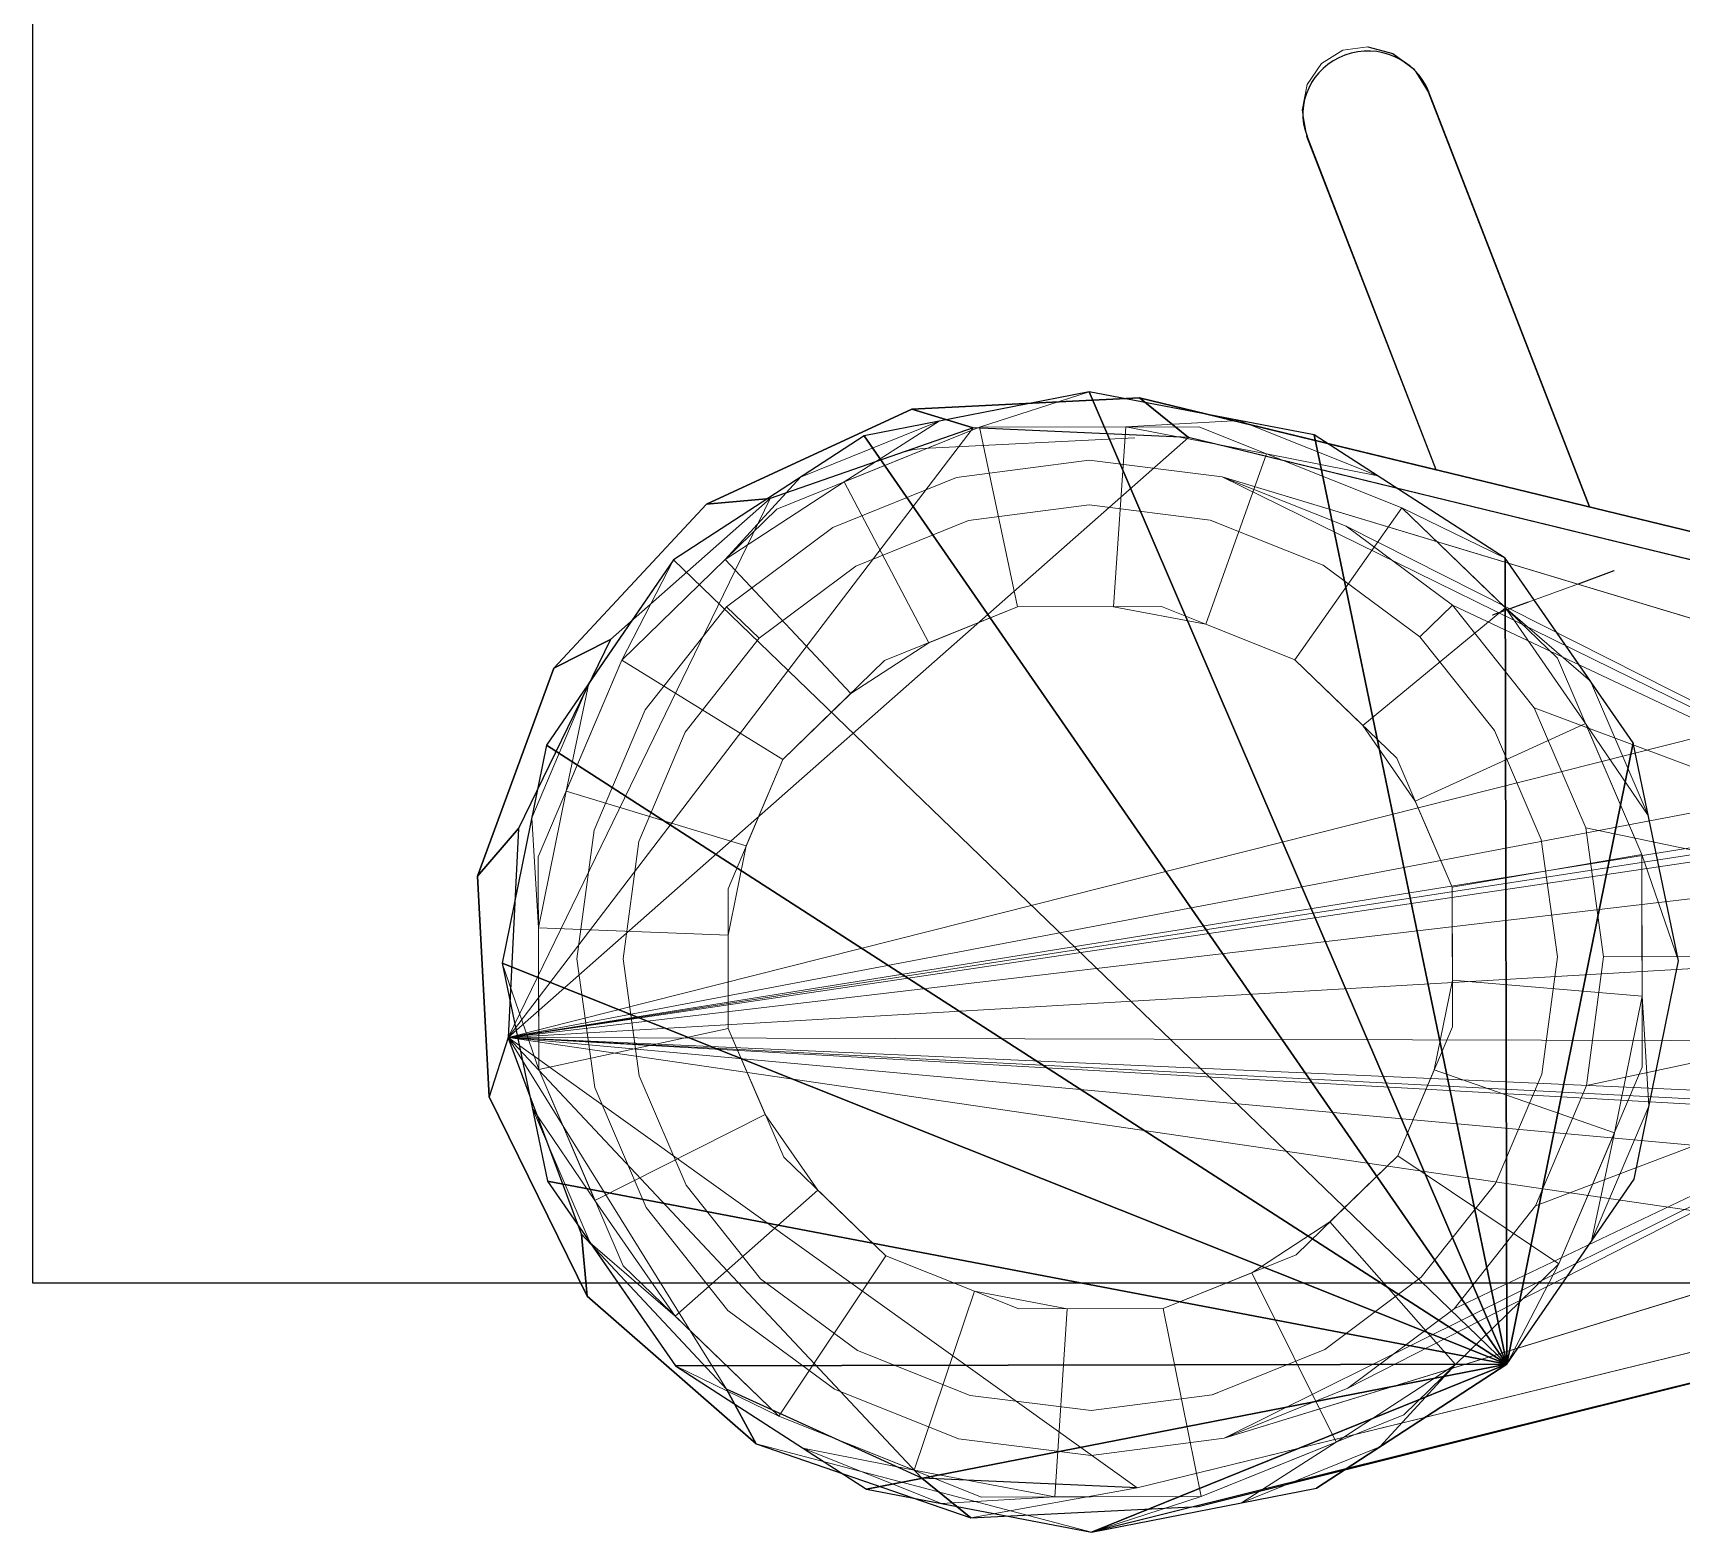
# Model space of a CAD drawing. Header units: millimetres. Extents: x 2562 to 7288, y 778 to 5635.
# Drawn here: x 5824.85 to 5854.12, y 1448.69 to 1475.3 of the extents above; entities that cross this region are included whole.
import ezdxf

# ---------------------------------------------------------------- set-up
doc = ezdxf.new("R2010")
doc.units = ezdxf.units.MM
doc.linetypes.add('x-ref_base elevations 1$0$DASHEDX2', pattern=[38.1, 25.4, -12.7])
doc.layers.add('0-gnl-gor3', color=252, linetype='Continuous')
doc.layers.add('2-tef-sabit', color=251, linetype='Continuous')

# ---------------------------------------------------------------- blocks, each defined once
blk = doc.blocks.new('GRINDER')
at = {"layer": '0-gnl-gor3'}
for p, q in [((-51.62, 404.34, 6.99), (-14.71, 417.96, 6.99)), ((-14.71, 417.96, -5.35), (-51.62, 404.34, -5.35)), ((-14.71, 417.96, 6.99), (24.43, 415.96, 6.99)), ((24.43, 415.96, -5.35), (-14.71, 417.96, -5.35)), ((24.43, 415.96, 6.99), (59.86, 398.66, 6.99)), ((59.86, 398.66, -5.35), (24.43, 415.96, -5.35)), ((-80.67, 377.18, 6.99), (-51.62, 404.34, 6.99)), ((-51.62, 404.34, -5.35), (-80.67, 377.18, -5.35)), ((59.86, 398.66, 6.99), (86.18, 368.68, 6.99)), ((86.18, 368.68, -5.35), (59.86, 398.66, -5.35)), ((-97.44, 340.63, 6.99), (-80.67, 377.18, 6.99)), ((-80.67, 377.18, -5.35), (-97.44, 340.63, -5.35)), ((86.18, 368.68, 6.99), (99.37, 330.59, 6.99)), ((-99.37, 300.23, 6.99), (-97.44, 340.63, 6.99)), ((-97.44, 340.63, -5.35), (-99.37, 300.23, -5.35)), ((99.37, 330.59, 6.99), (97.44, 290.2, 6.99)), ((59.05, 135.17, -5.35), (101.95, 309.17, -5.35)), ((-99.37, 300.23, 6.99), (-59.05, 135.17, 6.99)), ((-99.37, 300.23, -5.35), (-86.5, 247.55, -5.35)), ((97.44, 290.2, 6.99), (59.05, 135.17, 6.99)), ((-86.5, 247.55, -5.35), (-145.78, 270.36, -5.35)), ((-86.5, 247.55, 114.63), (-145.73, 270.39, 114.63)), ((-161.64, 259.51, 120.59), (-160.45, 255.07, 122)), ((-160.45, 255.07, 122), (-157.62, 251.32, 122.95)), ((-153.6, 248.75, -5.35), (-79.86, 220.35, -5.35)), ((-79.86, 220.35, 123.2), (-153.55, 248.77, 123.2)), ((-79.86, 220.35, -5.35), (-59.05, 135.17, -5.35))]:
    blk.add_line(p, q, dxfattribs=at)
at = {"layer": '0-gnl-gor3', "lineweight": 9}
for p, q in [((-37.98, 405.65, 411.81), (0.75, 413.6, 411.81)), ((-37.98, 405.65, 560.7), (0.75, 413.6, 560.7)), ((-37.98, 405.65, 549.51), (0.75, 413.6, 549.51)), ((0.75, 413.6, 411.81), (39.48, 405.65, 411.81)), ((0.75, 413.6, 560.7), (39.48, 405.65, 560.7)), ((0.75, 413.6, 549.51), (39.48, 405.65, 549.51)), ((-56.71, 394.27, 40.57), (-23.15, 410.66, 40.57)), ((-23.15, 410.66, 40.57), (-56.71, 394.27, 40.57)), ((-23.15, 410.66, 40.57), (13.94, 412.55, 40.57)), ((13.94, 412.55, 40.57), (-23.15, 410.66, 40.57)), ((13.94, 412.55, 40.57), (48.9, 399.65, 40.57)), ((48.9, 399.65, 40.57), (13.94, 412.55, 40.57)), ((-53.04, 392.24, 396.58), (-18.14, 407.16, 396.58)), ((-53.04, 392.24, 396.58), (-18.14, 407.16, 396.58)), ((-18.14, 407.16, 396.58), (19.64, 407.16, 396.58)), ((-18.14, 407.16, 396.58), (19.64, 407.16, 396.58)), ((19.64, 407.16, 396.58), (54.54, 392.24, 396.58)), ((19.64, 407.16, 396.58), (54.54, 392.24, 396.58)), ((-70.81, 383.01, 411.81), (-37.98, 405.65, 411.81)), ((-70.81, 383.01, 560.7), (-37.98, 405.65, 560.7)), ((-70.81, 383.01, 549.51), (-37.98, 405.65, 549.51)), ((39.48, 405.65, 411.81), (72.31, 383.01, 411.81)), ((39.48, 405.65, 560.7), (72.31, 383.01, 560.7)), ((39.48, 405.65, 549.51), (72.31, 383.01, 549.51)), ((-22.87, 397.23, 40.57), (0, 400.34, 40.57)), ((0, 400.34, 40.57), (22.87, 397.23, 40.57)), ((48.9, 399.65, 40.57), (76.42, 373.93, 40.57)), ((76.42, 373.93, 40.57), (48.9, 399.65, 40.57)), ((-44.18, 388.12, 40.57), (-22.87, 397.23, 40.57)), ((22.87, 397.23, 40.57), (44.18, 388.12, 40.57)), ((-81.63, 365.87, 40.57), (-56.71, 394.27, 40.57)), ((-56.71, 394.27, 40.57), (-81.63, 365.87, 40.57)), ((-79.76, 364.68, 396.58), (-53.04, 392.24, 396.58)), ((-79.76, 364.68, 396.58), (-53.04, 392.24, 396.58)), ((54.54, 392.24, 396.58), (81.25, 364.68, 396.58)), ((54.54, 392.24, 396.58), (81.25, 364.68, 396.58)), ((-40.2, 381.02, 282.59), (-20.81, 389.31, 282.59)), ((-20.81, 389.31, 282.59), (0, 392.13, 282.59)), ((0, 392.13, 282.59), (20.81, 389.31, 282.59)), ((20.81, 389.31, 282.59), (40.2, 381.02, 282.59)), ((-62.47, 373.64, 40.57), (-44.18, 388.12, 40.57)), ((-92.75, 349.13, 411.81), (-70.81, 383.01, 411.81)), ((-92.75, 349.13, 560.7), (-70.81, 383.01, 560.7)), ((-92.75, 349.13, 549.51), (-70.81, 383.01, 549.51)), ((-70.81, 383.01, 560.7), (-70.81, 383.01, 411.81)), ((-56.85, 367.83, 282.59), (-40.2, 381.02, 282.59)), ((40.2, 381.02, 282.59), (56.85, 367.83, 282.59)), ((72.31, 383.01, 411.81), (94.24, 349.13, 411.81)), ((72.31, 383.01, 560.7), (94.24, 349.13, 560.7)), ((72.31, 383.01, 549.51), (94.24, 349.13, 549.51)), ((-62.47, 373.64, 40.57), (-76.51, 354.75, 40.57)), ((-35.3, 363.69, 284), (-12.4, 373.48, 284)), ((-35.3, 363.69, 310.86), (-12.4, 373.48, 310.86)), ((-35.3, 363.69, 335.75), (-12.4, 373.48, 335.75)), ((-12.4, 373.48, 284), (12.4, 373.48, 284)), ((-12.4, 373.48, 310.86), (12.4, 373.48, 310.86)), ((-12.4, 373.48, 335.75), (12.4, 373.48, 335.75)), ((12.4, 373.48, 284), (35.3, 363.69, 284)), ((12.4, 373.48, 310.86), (35.3, 363.69, 310.86)), ((12.4, 373.48, 335.75), (35.3, 363.69, 335.75)), ((76.42, 373.93, 40.57), (92.3, 339.3, 40.57)), ((92.3, 339.3, 40.57), (76.42, 373.93, 40.57)), ((-94.13, 329.79, 40.57), (-81.63, 365.87, 40.57)), ((-81.63, 365.87, 40.57), (-89.77, 342.39, 40.57)), ((-69.63, 350.65, 282.59), (-56.85, 367.83, 282.59)), ((56.85, 367.83, 282.59), (69.63, 350.65, 282.59)), ((101.95, 309.17, -5.35), (86.18, 368.68, -5.35)), ((-94.22, 328.66, 396.58), (-79.76, 364.68, 396.58)), ((-94.22, 328.66, 396.58), (-79.76, 364.68, 396.58)), ((-52.83, 345.59, 284), (-35.3, 363.69, 284)), ((-52.83, 345.59, 310.86), (-35.3, 363.69, 310.86)), ((-52.83, 345.59, 335.75), (-35.3, 363.69, 335.75)), ((-35.3, 363.69, 284), (-35.3, 363.69, 335.75)), ((35.3, 363.69, 284), (52.83, 345.59, 284)), ((35.3, 363.69, 310.86), (52.83, 345.59, 310.86)), ((35.3, 363.69, 335.75), (52.83, 345.59, 335.75)), ((81.25, 364.68, 396.58), (95.71, 328.66, 396.58)), ((81.25, 364.68, 396.58), (95.71, 328.66, 396.58)), ((-76.51, 354.75, 40.57), (-85.34, 332.76, 40.57)), ((76.51, 354.75, 40.57), (85.34, 332.76, 40.57)), ((76.51, 354.75, 163.68), (76.51, 354.75, 102.12)), ((-100.45, 309.17, 411.81), (-92.75, 349.13, 411.81)), ((-100.45, 309.17, 560.7), (-92.75, 349.13, 560.7)), ((-100.45, 309.17, 549.51), (-92.75, 349.13, 549.51)), ((-92.75, 349.13, 411.81), (-92.75, 349.13, 560.7)), ((-77.66, 330.64, 282.59), (-69.63, 350.65, 282.59)), ((69.63, 350.65, 282.59), (77.66, 330.64, 282.59)), ((94.24, 349.13, 411.81), (101.95, 309.17, 411.81)), ((94.24, 349.13, 560.7), (101.95, 309.17, 560.7)), ((94.24, 349.13, 549.51), (101.95, 309.17, 549.51)), ((-62.32, 321.96, 284), (-52.83, 345.59, 284)), ((-62.32, 321.96, 310.86), (-52.83, 345.59, 310.86)), ((-62.32, 321.96, 335.75), (-52.83, 345.59, 335.75)), ((52.83, 345.59, 284), (62.32, 321.96, 284)), ((52.83, 345.59, 310.86), (62.32, 321.96, 310.86)), ((52.83, 345.59, 335.75), (62.32, 321.96, 335.75)), ((92.3, 339.3, 40.57), (94.13, 301.03, 40.57)), ((-85.34, 332.76, 40.57), (-88.35, 309.17, 40.57)), ((85.34, 332.76, 40.57), (88.35, 309.17, 40.57)), ((-94.22, 289.67, 396.58), (-94.22, 328.66, 396.58)), ((-94.22, 289.67, 396.58), (-94.22, 328.66, 396.58)), ((-92.3, 291.53, 40.57), (-94.13, 329.79, 40.57)), ((-80.4, 309.17, 282.59), (-77.66, 330.64, 282.59)), ((77.66, 330.64, 282.59), (80.4, 309.17, 282.59)), ((95.71, 328.66, 396.58), (95.71, 289.67, 396.58)), ((95.71, 328.66, 396.58), (95.71, 289.67, 396.58)), ((-62.32, 296.37, 284), (-62.32, 321.96, 284)), ((-62.32, 296.37, 310.86), (-62.32, 321.96, 310.86)), ((-62.32, 296.37, 335.75), (-62.32, 321.96, 335.75)), ((62.32, 321.96, 284), (62.32, 296.37, 284)), ((62.32, 321.96, 310.86), (62.32, 296.37, 310.86)), ((62.32, 321.96, 335.75), (62.32, 296.37, 335.75)), ((-100.45, 309.17, 560.7), (-100.45, 309.17, 411.81)), ((-92.75, 269.2, 411.81), (-100.45, 309.17, 411.81)), ((-92.75, 269.2, 560.7), (-100.45, 309.17, 560.7)), ((-92.75, 269.2, 549.51), (-100.45, 309.17, 549.51)), ((-88.35, 309.17, 40.57), (-85.34, 285.57, 40.57)), ((-77.66, 287.69, 282.59), (-80.4, 309.17, 282.59)), ((80.4, 309.17, 282.59), (77.66, 287.69, 282.59)), ((88.35, 309.17, 40.57), (85.34, 285.57, 40.57)), ((101.95, 309.17, 411.81), (94.24, 269.2, 411.81)), ((101.95, 309.17, 560.7), (94.24, 269.2, 560.7)), ((101.95, 309.17, 549.51), (94.24, 269.2, 549.51)), ((101.95, 309.17, 560.7), (101.95, 309.17, 411.81)), ((94.13, 301.03, 40.57), (54.65, 138.21, 40.57)), ((-52.83, 272.74, 284), (-62.32, 296.37, 284)), ((-52.83, 272.74, 310.86), (-62.32, 296.37, 310.86)), ((-52.83, 272.74, 335.75), (-62.32, 296.37, 335.75)), ((62.32, 296.37, 284), (52.83, 272.74, 284)), ((62.32, 296.37, 310.86), (52.83, 272.74, 310.86)), ((62.32, 296.37, 335.75), (52.83, 272.74, 335.75)), ((-92.3, 291.53, 40.57), (-54.65, 138.21, 40.57)), ((-79.76, 253.66, 396.58), (-94.22, 289.67, 396.58)), ((-79.76, 253.66, 396.58), (-94.22, 289.67, 396.58)), ((-77.28, 286.75, 282.59), (-77.66, 287.69, 282.59)), ((77.66, 287.69, 282.59), (77.28, 286.75, 282.59)), ((95.71, 289.67, 396.58), (81.25, 253.66, 396.58)), ((95.71, 289.67, 396.58), (81.25, 253.66, 396.58)), ((-85.34, 285.57, 40.57), (-76.51, 263.58, 40.57)), ((-85.34, 285.57, 163.68), (-35.19, 120.75, 163.68)), ((-85.34, 285.57, 163.68), (-76.51, 263.58, 163.68)), ((35.19, 120.75, 163.68), (85.34, 285.57, 163.68)), ((85.34, 285.57, 40.57), (76.51, 263.58, 40.57)), ((85.34, 285.57, 163.68), (76.51, 263.58, 163.68)), ((-35.3, 254.65, 284), (-52.83, 272.74, 284)), ((-35.3, 254.65, 310.86), (-52.83, 272.74, 310.86)), ((-35.3, 254.65, 335.75), (-52.83, 272.74, 335.75)), ((52.83, 272.74, 284), (35.3, 254.65, 284)), ((52.83, 272.74, 310.86), (35.3, 254.65, 310.86)), ((52.83, 272.74, 335.75), (35.3, 254.65, 335.75)), ((-154.93, 270.3, 115.82), (-158.66, 267.75, 117.24)), ((-150.41, 271.22, 114.87), (-154.93, 270.3, 115.82)), ((-145.73, 270.39, 114.63), (-150.41, 271.22, 114.87)), ((-158.66, 267.75, 117.24), (-161.01, 263.96, 118.91)), ((-70.81, 235.32, 411.81), (-92.75, 269.2, 411.81)), ((-70.81, 235.32, 560.7), (-92.75, 269.2, 560.7)), ((-70.81, 235.32, 549.51), (-92.75, 269.2, 549.51)), ((94.24, 269.2, 411.81), (72.31, 235.32, 411.81)), ((94.24, 269.2, 560.7), (72.31, 235.32, 560.7)), ((94.24, 269.2, 549.51), (72.31, 235.32, 549.51)), ((94.24, 269.2, 411.81), (94.24, 269.2, 560.7)), ((-161.01, 263.96, 118.91), (-161.64, 259.51, 120.59)), ((-76.51, 263.58, 163.68), (-62.47, 244.7, 163.68)), ((76.51, 263.58, 163.68), (62.47, 244.7, 163.68)), ((-12.4, 244.86, 284), (-35.3, 254.65, 284)), ((-12.4, 244.86, 310.86), (-35.3, 254.65, 310.86)), ((-12.4, 244.86, 335.75), (-35.3, 254.65, 335.75)), ((35.3, 254.65, 284), (12.4, 244.86, 284)), ((35.3, 254.65, 310.86), (12.4, 244.86, 310.86)), ((35.3, 254.65, 335.75), (12.4, 244.86, 335.75)), ((35.3, 254.65, 284), (35.3, 254.65, 335.75)), ((-53.04, 226.09, 396.58), (-79.76, 253.66, 396.58)), ((-53.04, 226.09, 396.58), (-79.76, 253.66, 396.58)), ((81.25, 253.66, 396.58), (54.54, 226.09, 396.58)), ((81.25, 253.66, 396.58), (54.54, 226.09, 396.58)), ((-157.62, 251.32, 122.95), (-153.58, 248.82, 123.29)), ((-62.47, 244.7, 163.68), (-44.18, 230.21, 163.68)), ((12.4, 244.86, 284), (-12.4, 244.86, 284)), ((12.4, 244.86, 310.86), (-12.4, 244.86, 310.86)), ((12.4, 244.86, 335.75), (-12.4, 244.86, 335.75)), ((62.47, 244.7, 163.68), (44.18, 230.21, 163.68)), ((-37.98, 212.68, 411.81), (-70.81, 235.32, 411.81)), ((-37.98, 212.68, 560.7), (-70.81, 235.32, 560.7)), ((-37.98, 212.68, 549.51), (-70.81, 235.32, 549.51)), ((72.31, 235.32, 411.81), (39.48, 212.68, 411.81)), ((72.31, 235.32, 560.7), (39.48, 212.68, 560.7)), ((72.31, 235.32, 549.51), (39.48, 212.68, 549.51)), ((72.31, 235.32, 560.7), (72.31, 235.32, 411.81)), ((-44.18, 230.21, 163.68), (-22.87, 221.1, 163.68)), ((44.18, 230.21, 163.68), (22.87, 221.1, 163.68)), ((-18.14, 211.17, 396.58), (-53.04, 226.09, 396.58)), ((-18.14, 211.17, 396.58), (-53.04, 226.09, 396.58)), ((54.54, 226.09, 396.58), (19.64, 211.17, 396.58)), ((54.54, 226.09, 396.58), (19.64, 211.17, 396.58)), ((-22.87, 221.1, 163.68), (0, 217.99, 163.68)), ((22.87, 221.1, 163.68), (0, 217.99, 163.68)), ((0.75, 204.73, 411.81), (-37.98, 212.68, 411.81)), ((0.75, 204.73, 560.7), (-37.98, 212.68, 560.7)), ((0.75, 204.73, 549.51), (-37.98, 212.68, 549.51)), ((19.64, 211.17, 396.58), (-18.14, 211.17, 396.58)), ((19.64, 211.17, 396.58), (-18.14, 211.17, 396.58)), ((39.48, 212.68, 411.81), (0.75, 204.73, 411.81)), ((39.48, 212.68, 560.7), (0.75, 204.73, 560.7)), ((39.48, 212.68, 549.51), (0.75, 204.73, 549.51))]:
    blk.add_line(p, q, dxfattribs=at)
at = {"layer": '0-gnl-gor3', "lineweight": 9, "extrusion": (0, -1, 0)}
for p, q in [((0, 400.34, 102.12), (0, 400.34, 163.68)), ((62.47, 373.64, 102.12), (62.47, 373.64, 163.68)), ((59.35, 370.41, 252.09), (59.35, 370.41, 283.99)), ((35.3, 363.69, 335.75), (35.3, 363.69, 284)), ((92.3, 339.3, 40.57), (99.37, 330.59, 6.99)), ((92.3, 339.3, 40.57), (94.13, 301.03, 40.57)), ((94.13, 301.03, 40.57), (99.37, 330.59, 6.99)), ((-62.32, 321.96, 337.16), (-62.32, 321.96, 283.99)), ((-62.32, 321.96, 337.16), (-62.32, 321.96, 283.99)), ((62.32, 321.96, 337.16), (62.32, 321.96, 283.99)), ((62.32, 321.96, 337.16), (62.32, 321.96, 283.99)), ((62.32, 313.43, 337.16), (62.32, 313.43, 283.99)), ((62.32, 313.43, 337.16), (62.32, 313.43, 283.99)), ((-88.35, 309.17, 163.68), (-88.35, 309.17, 102.12)), ((88.35, 309.17, 163.68), (88.35, 309.17, 102.12)), ((94.13, 301.03, 40.57), (54.65, 138.21, 40.57)), ((-62.32, 296.37, 335.75), (-62.32, 296.37, 284)), ((62.32, 296.37, 335.75), (62.32, 296.37, 284)), ((-35.3, 254.65, 335.75), (-35.3, 254.65, 284)), ((-62.47, 244.7, 40.57), (-56.85, 250.5, 282.59))]:
    blk.add_line(p, q, dxfattribs=at)
at = {"layer": '0-gnl-gor3', "lineweight": 9, "extrusion": (4e-16, -1, 0)}
blk.add_line((-90.46, 338.8, 40.57), (-92.27, 301.03, 40.57), dxfattribs=at)
at = {"layer": '0-gnl-gor3', "extrusion": (-0.96011, -0.249735, 0.125786)}
blk.add_line((-59.05, 135.17, 6.99), (-99.37, 300.23, 6.99), dxfattribs=at)
at = {"layer": '0-gnl-gor3', "lineweight": 9, "extrusion": (1, 2e-16, -2e-16)}
blk.add_line((52.83, 272.74, 284), (52.83, 272.74, 335.75), dxfattribs=at)
at = {"layer": '0-gnl-gor3', "extrusion": (-0.933028, 0.359805, 0)}
for p, q in [((-62.99, 231.27, 108.57), (-60.7, 237.6, 114.63)), ((-60.7, 237.6, 114.63), (-60.7, 237.6, 123.2)), ((-66.23, 222.31, 129.25), (-68.53, 215.98, 123.2)), ((-68.53, 215.98, 123.2), (-68.53, 215.98, 114.63))]:
    blk.add_line(p, q, dxfattribs=at)
at = {"layer": '0-gnl-gor3', "lineweight": 9, "extrusion": (-0.933028, 0.359805, 0)}
for p, q in [((-60.7, 237.6, 123.2), (-62.99, 231.27, 129.25)), ((-66.23, 222.31, 108.57), (-62.99, 231.27, 108.57)), ((-62.99, 231.27, 129.25), (-66.23, 222.31, 129.25)), ((-68.53, 215.98, 114.63), (-66.23, 222.31, 108.57))]:
    blk.add_line(p, q, dxfattribs=at)
at = {"layer": '0-gnl-gor3', "lineweight": 9, "extrusion": (-4e-16, 0, -1)}
blk.add_line((-67.83, 228.03, 102.12), (-67.83, 228.03, 102.12), dxfattribs=at)
blk.add_line((-67.83, 228.03, 102.12), (-67.83, 228.03, 102.12), dxfattribs=at)
at = {"layer": '0-gnl-gor3', "lineweight": 9, "extrusion": (0, 0, -1)}
blk.add_ellipse((-78.37, 338.18, 40.57), major_axis=(0, 12.49), ratio=0.969048, start_param=-1.521444, end_param=-1.227449, dxfattribs=at)
at = {"layer": '0-gnl-gor3', "extrusion": (0, 0, -1)}
blk.add_ellipse((-149.68, 259.55, -5.35), major_axis=(0, 11.54), ratio=0.969048, start_param=3.499864, end_param=6.640166, dxfattribs=at)
at = {"layer": '0-gnl-gor3'}
for points in [[(-14.71, 417.96, 6.99), (-51.62, 404.34, 6.99), (-56.71, 394.27, 40.57), (-23.15, 410.66, 40.57)], [(24.43, 415.96, 6.99), (-14.71, 417.96, 6.99), (-23.15, 410.66, 40.57), (13.94, 412.55, 40.57)], [(13.94, 412.55, 40.57), (24.43, 415.96, 6.99), (59.86, 398.66, 6.99), (48.9, 399.65, 40.57)], [(-51.62, 404.34, 6.99), (-80.67, 377.18, 6.99), (-81.63, 365.87, 40.57), (-56.71, 394.27, 40.57)], [(76.42, 373.93, 40.57), (48.9, 399.65, 40.57), (59.86, 398.66, 6.99), (86.18, 368.68, 6.99)], [(-80.67, 377.18, 6.99), (-97.44, 340.63, 6.99), (-94.13, 329.79, 40.57), (-81.63, 365.87, 40.57)], [(76.42, 373.93, 40.57), (86.18, 368.68, 6.99), (99.37, 330.59, 6.99), (92.3, 339.3, 40.57)], [(-97.44, 340.63, 6.99), (-99.37, 300.23, 6.99), (-92.3, 291.53, 40.57), (-94.13, 329.79, 40.57)], [(-59.05, 135.17, 6.99), (-54.65, 138.21, 40.57), (-92.3, 291.53, 40.57), (-99.37, 300.23, 6.99)]]:
    blk.add_3dface(points, dxfattribs=at)
at = {"layer": '0-gnl-gor3', "lineweight": 9}
for points, invisible_edges in [([(0.75, 413.6, 411.81), (-37.98, 405.65, 411.81), (-37.98, 405.65, 560.7), (0.75, 413.6, 560.7)], 10), ([(39.48, 405.65, 411.81), (0.75, 413.6, 411.81), (0.75, 413.6, 560.7), (39.48, 405.65, 560.7)], 10), ([(-37.98, 405.65, 411.81), (-70.81, 383.01, 411.81), (-70.81, 383.01, 560.7), (-37.98, 405.65, 560.7)], 10), ([(72.31, 383.01, 411.81), (39.48, 405.65, 411.81), (39.48, 405.65, 560.7), (72.31, 383.01, 560.7)], 2), ([(-20.81, 389.31, 282.59), (0, 392.13, 282.59), (0, 400.34, 40.57), (-22.87, 397.23, 40.57)], 10), ([(-22.87, 397.23, 102.12), (-22.87, 397.23, 163.68), (0, 400.34, 163.68), (0, 400.34, 102.12)], 5), ([(0, 392.13, 282.59), (20.81, 389.31, 282.59), (22.87, 397.23, 40.57), (0, 400.34, 40.57)], 10), ([(0, 400.34, 102.12), (0, 400.34, 163.68), (22.87, 397.23, 163.68), (22.87, 397.23, 102.12)], 5), ([(-40.2, 381.02, 282.59), (-20.81, 389.31, 282.59), (-22.87, 397.23, 40.57), (-44.18, 388.12, 40.57)], 14), ([(-22.87, 397.23, 163.68), (-44.18, 388.12, 163.68), (-44.18, 388.12, 102.12), (-22.87, 397.23, 102.12)], 10), ([(20.81, 389.31, 282.59), (40.2, 381.02, 282.59), (44.18, 388.12, 40.57), (22.87, 397.23, 40.57)], 10), ([(44.18, 388.12, 102.12), (22.87, 397.23, 102.12), (22.87, 397.23, 163.68), (44.18, 388.12, 163.68)], 10), ([(-56.85, 367.83, 282.59), (-40.2, 381.02, 282.59), (-44.18, 388.12, 40.57), (-62.47, 373.64, 40.57)], 2), ([(-44.18, 388.12, 102.12), (-62.47, 373.64, 102.12), (-62.47, 373.64, 163.68), (-44.18, 388.12, 163.68)], 8), ([(40.2, 381.02, 282.59), (56.85, 367.83, 282.59), (62.47, 373.64, 40.57), (44.18, 388.12, 40.57)], 10), ([(44.18, 388.12, 102.12), (44.18, 388.12, 163.68), (62.47, 373.64, 163.68), (62.47, 373.64, 102.12)], 5), ([(-70.81, 383.01, 411.81), (-92.75, 349.13, 411.81), (-92.75, 349.13, 560.7), (-70.81, 383.01, 560.7)], 10), ([(-69.63, 350.65, 282.59), (-56.85, 367.83, 282.59), (-62.47, 373.64, 40.57), (-76.51, 354.75, 40.57)], 8), ([(-76.51, 354.75, 102.12), (-76.51, 354.75, 163.68), (-62.47, 373.64, 163.68), (-62.47, 373.64, 102.12)], 1), ([(-12.4, 373.48, 284), (-12.4, 373.48, 335.75), (-35.3, 363.69, 335.75), (-35.3, 363.69, 284)], 5), ([(12.4, 373.48, 284), (12.4, 373.48, 335.75), (-12.4, 373.48, 335.75), (-12.4, 373.48, 284)], 5), ([(35.3, 363.69, 284), (35.3, 363.69, 335.75), (12.4, 373.48, 335.75), (12.4, 373.48, 284)], 5), ([(56.85, 367.83, 282.59), (69.63, 350.65, 282.59), (76.51, 354.75, 40.57), (62.47, 373.64, 40.57)], 10), ([(76.51, 354.75, 102.12), (76.51, 354.75, 163.68), (62.47, 373.64, 163.68), (62.47, 373.64, 102.12)], 5), ([(-35.3, 363.69, 284), (-35.3, 363.69, 335.75), (-52.83, 345.59, 335.75), (-52.83, 345.59, 284)], 5), ([(52.83, 345.59, 284), (52.83, 345.59, 335.75), (35.3, 363.69, 335.75), (35.3, 363.69, 284)], 4), ([(-77.66, 330.64, 282.59), (-69.63, 350.65, 282.59), (-76.51, 354.75, 40.57), (-85.34, 332.76, 40.57)], 10), ([(-85.34, 332.76, 102.12), (-85.34, 332.76, 163.68), (-76.51, 354.75, 163.68), (-76.51, 354.75, 102.12)], 5), ([(69.63, 350.65, 282.59), (77.66, 330.64, 282.59), (85.34, 332.76, 40.57), (76.51, 354.75, 40.57)], 10), ([(85.34, 332.76, 102.12), (85.34, 332.76, 163.68), (76.51, 354.75, 163.68), (76.51, 354.75, 102.12)], 5), ([(-92.75, 349.13, 411.81), (-100.45, 309.17, 411.81), (-100.45, 309.17, 560.7), (-92.75, 349.13, 560.7)], 10), ([(101.95, 309.17, 411.81), (94.24, 349.13, 411.81), (94.24, 349.13, 560.7), (101.95, 309.17, 560.7)], 8), ([(-52.83, 345.59, 284), (-52.83, 345.59, 335.75), (-62.32, 321.96, 335.75), (-62.32, 321.96, 284)], 5), ([(62.32, 321.96, 284), (62.32, 321.96, 335.75), (52.83, 345.59, 335.75), (52.83, 345.59, 284)], 1), ([(-80.4, 309.17, 282.59), (-77.66, 330.64, 282.59), (-85.34, 332.76, 40.57), (-88.35, 309.17, 40.57)], 10), ([(-88.35, 309.17, 102.12), (-88.35, 309.17, 163.68), (-85.34, 332.76, 163.68), (-85.34, 332.76, 102.12)], 5), ([(77.66, 330.64, 282.59), (80.4, 309.17, 282.59), (88.35, 309.17, 40.57), (85.34, 332.76, 40.57)], 10), ([(85.34, 332.76, 102.12), (88.35, 309.17, 102.12), (88.35, 309.17, 163.68), (85.34, 332.76, 163.68)], 10), ([(-62.32, 321.96, 284), (-62.32, 321.96, 335.75), (-62.32, 296.37, 335.75), (-62.32, 296.37, 284)], 5), ([(62.32, 296.37, 284), (62.32, 296.37, 335.75), (62.32, 321.96, 335.75), (62.32, 321.96, 284)], 5), ([(-100.45, 309.17, 411.81), (-92.75, 269.2, 411.81), (-92.75, 269.2, 560.7), (-100.45, 309.17, 560.7)], 8), ([(-77.66, 287.69, 282.59), (-80.4, 309.17, 282.59), (-88.35, 309.17, 40.57), (-85.34, 285.57, 40.57)], 10), ([(-88.35, 309.17, 102.12), (-88.35, 309.17, 163.68), (-85.34, 285.57, 163.68), (-85.34, 285.57, 102.12)], 5), ([(80.4, 309.17, 282.59), (77.66, 287.69, 282.59), (85.34, 285.57, 40.57), (88.35, 309.17, 40.57)], 10), ([(88.35, 309.17, 163.68), (88.35, 309.17, 102.12), (85.34, 285.57, 102.12), (85.34, 285.57, 163.68)], 5), ([(94.24, 269.2, 411.81), (101.95, 309.17, 411.81), (101.95, 309.17, 560.7), (94.24, 269.2, 560.7)], 10), ([(94.13, 301.03, 40.57), (97.44, 290.2, 6.99), (59.05, 135.17, 6.99), (54.65, 138.21, 40.57)], 7), ([(-62.32, 296.37, 284), (-62.32, 296.37, 335.75), (-52.83, 272.74, 335.75), (-52.83, 272.74, 284)], 1), ([(52.83, 272.74, 284), (52.83, 272.74, 335.75), (62.32, 296.37, 335.75), (62.32, 296.37, 284)], 5), ([(-69.63, 267.68, 282.59), (-77.66, 287.69, 282.59), (-85.34, 285.57, 40.57), (-76.51, 263.58, 40.57)], 10), ([(77.66, 287.69, 282.59), (69.63, 267.68, 282.59), (76.51, 263.58, 40.57), (85.34, 285.57, 40.57)], 10), ([(-35.19, 120.75, 102.12), (-35.19, 120.75, 163.68), (-85.34, 285.57, 163.68), (-85.34, 285.57, 102.12)], 4), ([(35.19, 120.75, 102.12), (35.19, 120.75, 163.68), (85.34, 285.57, 163.68), (85.34, 285.57, 102.12)], 5), ([(35.3, 254.65, 284), (35.3, 254.65, 335.75), (52.83, 272.74, 335.75), (52.83, 272.74, 284)], 5), ([(-92.75, 269.2, 411.81), (-70.81, 235.32, 411.81), (-70.81, 235.32, 560.7), (-92.75, 269.2, 560.7)], 8), ([(-56.85, 250.5, 282.59), (-69.63, 267.68, 282.59), (-76.51, 263.58, 40.57), (-62.47, 244.7, 40.57)], 10), ([(69.63, 267.68, 282.59), (56.85, 250.5, 282.59), (62.47, 244.7, 40.57), (76.51, 263.58, 40.57)], 10), ([(72.31, 235.32, 411.81), (94.24, 269.2, 411.81), (94.24, 269.2, 560.7), (72.31, 235.32, 560.7)], 10), ([(-35.3, 254.65, 284), (-35.3, 254.65, 335.75), (-12.4, 244.86, 335.75), (-12.4, 244.86, 284)], 5), ([(12.4, 244.86, 284), (12.4, 244.86, 335.75), (35.3, 254.65, 335.75), (35.3, 254.65, 284)], 5), ([(-40.2, 237.31, 282.59), (-56.85, 250.5, 282.59), (-62.47, 244.7, 40.57), (-44.18, 230.21, 40.57)], 10), ([(56.85, 250.5, 282.59), (40.2, 237.31, 282.59), (44.18, 230.21, 40.57), (62.47, 244.7, 40.57)], 10), ([(-12.4, 244.86, 284), (-12.4, 244.86, 335.75), (12.4, 244.86, 335.75), (12.4, 244.86, 284)], 5), ([(-20.81, 229.03, 282.59), (-40.2, 237.31, 282.59), (-44.18, 230.21, 40.57), (-22.87, 221.1, 40.57)], 10), ([(40.2, 237.31, 282.59), (20.81, 229.03, 282.59), (22.87, 221.1, 40.57), (44.18, 230.21, 40.57)], 10), ([(-70.81, 235.32, 411.81), (-37.98, 212.68, 411.81), (-37.98, 212.68, 560.7), (-70.81, 235.32, 560.7)], 2), ([(39.48, 212.68, 411.81), (72.31, 235.32, 411.81), (72.31, 235.32, 560.7), (39.48, 212.68, 560.7)], 10), ([(0, 226.2, 282.59), (-20.81, 229.03, 282.59), (-22.87, 221.1, 40.57), (0, 217.99, 40.57)], 10), ([(20.81, 229.03, 282.59), (0, 226.2, 282.59), (0, 217.99, 40.57), (22.87, 221.1, 40.57)], 10), ([(-37.98, 212.68, 411.81), (0.75, 204.73, 411.81), (0.75, 204.73, 560.7), (-37.98, 212.68, 560.7)], 10), ([(0.75, 204.73, 411.81), (39.48, 212.68, 411.81), (39.48, 212.68, 560.7), (0.75, 204.73, 560.7)], 10)]:
    blk.add_3dface(points, dxfattribs=dict(at, invisible_edges=invisible_edges))
blk.add_3dface([(94.24, 349.13, 411.81), (72.31, 383.01, 411.81), (72.31, 383.01, 560.7), (94.24, 349.13, 560.7)], dxfattribs=at)
at = {"layer": '0-gnl-gor3', "invisible_edges": 8}
blk.add_3dface([(94.13, 301.03, 40.57), (92.3, 339.3, 40.57), (99.37, 330.59, 6.99), (97.44, 290.2, 6.99)], dxfattribs=at)
at = {"layer": '0-gnl-gor3'}
mesh = blk.add_polyface(dxfattribs=at)
corners = [(72.31, 235.32, 560.7), (39.48, 212.68, 560.7), (0.75, 204.73, 560.7), (-37.98, 212.68, 560.7), (-70.81, 235.32, 560.7), (-92.75, 269.2, 560.7), (-100.45, 309.17, 560.7), (-92.75, 349.13, 560.7), (-70.81, 383.01, 560.7), (-37.98, 405.65, 560.7), (0.75, 413.6, 560.7), (39.48, 405.65, 560.7), (72.31, 383.01, 560.7), (94.24, 349.13, 560.7), (101.95, 309.17, 560.7), (94.24, 269.2, 560.7), (72.31, 235.32, 560.7)]
mesh.append_faces([[corners[k] for k in face] for face in [(0, 15, 16)]], dxfattribs={"vtx0": -1})
mesh.append_faces([[corners[k] for k in face] for face in [(0, 3, 4), (0, 4, 5), (0, 5, 6), (0, 6, 7), (0, 7, 8), (0, 8, 9), (0, 9, 10), (0, 10, 11), (0, 11, 12), (0, 12, 13), (0, 13, 14), (0, 14, 15)]], dxfattribs={"vtx0": -1, "vtx2": -1})
mesh.append_faces([[corners[k] for k in face] for face in [(0, 1, 2, 3)]], dxfattribs={"vtx3": -1})
at = {"layer": '0-gnl-gor3', "lineweight": 9}
mesh = blk.add_polyface(dxfattribs=at)
corners = [(13.94, 412.55, 40.57), (-23.15, 410.66, 40.57), (-56.71, 394.27, 40.57), (-81.63, 365.87, 40.57), (-94.13, 329.79, 40.57), (-92.3, 291.53, 40.57), (-54.65, 138.21, 40.57), (-41.38, 117.71, 40.57), (-30.26, 110.04, 40.57), (-30.26, 133.16, 40.57), (-26.2, 148.77, 40.57), (-15.13, 160.2, 40.57), (0, 164.38, 40.57), (15.13, 160.2, 40.57), (26.2, 148.77, 40.57), (30.26, 133.16, 40.57), (30.26, 110.04, 40.57), (41.38, 117.71, 40.57), (54.65, 138.21, 40.57), (54.65, 138.21, 40.57), (94.13, 301.03, 40.57), (92.3, 339.3, 40.57), (76.42, 373.93, 40.57), (48.9, 399.65, 40.57), (13.94, 412.55, 40.57)]
mesh.append_faces([[corners[k] for k in face] for face in [(0, 23, 24)]], dxfattribs={"vtx0": -1})
mesh.append_faces([[corners[k] for k in face] for face in [(0, 3, 4), (0, 4, 5), (0, 5, 6), (0, 6, 7), (0, 7, 8), (0, 8, 9), (0, 9, 10), (0, 10, 11), (0, 11, 12), (0, 12, 13), (0, 13, 14), (0, 14, 15), (0, 15, 16), (0, 16, 17), (0, 17, 18), (0, 18, 19), (0, 19, 20), (0, 20, 21), (0, 21, 22), (0, 22, 23)]], dxfattribs={"vtx0": -1, "vtx2": -1})
mesh.append_faces([[corners[k] for k in face] for face in [(0, 1, 2, 3)]], dxfattribs={"vtx3": -1})
mesh = blk.add_polyface(dxfattribs=at)
corners = [(0, 112.75, 163.68), (24.32, 112.75, 163.68), (32.74, 116.71, 163.68), (35.19, 120.75, 163.68), (85.34, 285.57, 163.68), (76.51, 263.58, 163.68), (62.47, 244.7, 163.68), (44.18, 230.21, 163.68), (22.87, 221.1, 163.68), (0, 217.99, 163.68), (-22.87, 221.1, 163.68), (-44.18, 230.21, 163.68), (-62.47, 244.7, 163.68), (-76.51, 263.58, 163.68), (-85.34, 285.57, 163.68), (-35.19, 120.75, 163.68), (-32.74, 116.71, 163.68), (-24.32, 112.75, 163.68), (24.32, 112.75, 163.68)]
mesh.append_faces([[corners[k] for k in face] for face in [(0, 17, 18)]], dxfattribs={"vtx0": -1})
mesh.append_faces([[corners[k] for k in face] for face in [(0, 3, 4), (0, 4, 5), (0, 5, 6), (0, 6, 7), (0, 7, 8), (0, 8, 9), (0, 9, 10), (0, 10, 11), (0, 11, 12), (0, 12, 13), (0, 13, 14), (0, 14, 15), (0, 15, 16), (0, 16, 17)]], dxfattribs={"vtx0": -1, "vtx2": -1})
mesh.append_faces([[corners[k] for k in face] for face in [(0, 1, 2, 3)]], dxfattribs={"vtx3": -1})
mesh = blk.add_polymesh((2, 24), dxfattribs=dict(at, n_close=True))
for k, corner in enumerate([(-94.22, 302.67, 396.58), (-89.4, 277.67, 396.58), (-79.76, 253.66, 396.58), (-61.95, 235.28, 396.58), (-41.41, 221.12, 396.58), (-18.14, 211.17, 396.58), (7.04, 211.17, 396.58), (31.27, 216.14, 396.58), (54.54, 226.09, 396.58), (72.35, 244.47, 396.58), (86.07, 265.66, 396.58), (95.71, 289.67, 396.58), (95.71, 315.66, 396.58), (90.89, 340.66, 396.58), (81.25, 364.68, 396.58), (63.44, 383.05, 396.58), (42.9, 397.22, 396.58), (19.64, 407.16, 396.58), (-5.55, 407.16, 396.58), (-29.78, 402.19, 396.58), (-53.04, 392.24, 396.58), (-70.85, 373.87, 396.58), (-84.58, 352.67, 396.58), (-94.22, 328.66, 396.58), (-95.32, 282.52, 411.81), (-85.44, 257.91, 411.81), (-70.81, 235.32, 411.81), (-48.92, 220.23, 411.81), (-25.07, 210.03, 411.81), (0.75, 204.73, 411.81), (26.57, 210.03, 411.81), (50.42, 220.23, 411.81), (72.31, 235.32, 411.81), (86.93, 257.91, 411.81), (96.81, 282.52, 411.81), (101.95, 309.17, 411.81), (96.81, 335.81, 411.81), (86.93, 360.42, 411.81), (72.31, 383.01, 411.81), (50.42, 398.1, 411.81), (26.57, 408.3, 411.81), (0.75, 413.6, 411.81), (-25.07, 408.3, 411.81), (-48.92, 398.1, 411.81), (-70.81, 383.01, 411.81), (-85.44, 360.42, 411.81), (-95.32, 335.81, 411.81), (-100.45, 309.17, 411.81)]):
    mesh.set_mesh_vertex(divmod(k, 24), corner)
mesh = blk.add_polymesh((2, 24), dxfattribs=dict(at, n_close=True))
for k, corner in enumerate([(-62.32, 304.9, 337.16), (-59.16, 288.5, 337.16), (-52.83, 272.74, 337.16), (-41.14, 260.68, 337.16), (-27.67, 251.38, 337.16), (-12.4, 244.86, 337.16), (4.13, 244.86, 337.16), (20.03, 248.12, 337.16), (35.3, 254.65, 337.16), (46.99, 266.71, 337.16), (55.99, 280.62, 337.16), (62.32, 296.37, 337.16), (62.32, 313.43, 337.16), (59.16, 329.84, 337.16), (52.83, 345.59, 337.16), (41.14, 357.66, 337.16), (27.67, 366.95, 337.16), (12.4, 373.48, 337.16), (-4.13, 373.48, 337.16), (-20.03, 370.21, 337.16), (-35.3, 363.69, 337.16), (-46.99, 351.62, 337.16), (-55.99, 337.72, 337.16), (-62.32, 321.96, 337.16), (-94.22, 302.67, 396.58), (-89.4, 277.67, 396.58), (-79.76, 253.66, 396.58), (-61.95, 235.28, 396.58), (-41.41, 221.12, 396.58), (-18.14, 211.17, 396.58), (7.04, 211.17, 396.58), (31.27, 216.14, 396.58), (54.54, 226.09, 396.58), (72.35, 244.47, 396.58), (86.07, 265.66, 396.58), (95.71, 289.67, 396.58), (95.71, 315.66, 396.58), (90.89, 340.66, 396.58), (81.25, 364.68, 396.58), (63.44, 383.05, 396.58), (42.9, 397.22, 396.58), (19.64, 407.16, 396.58), (-5.55, 407.16, 396.58), (-29.78, 402.19, 396.58), (-53.04, 392.24, 396.58), (-70.85, 373.87, 396.58), (-84.58, 352.67, 396.58), (-94.22, 328.66, 396.58)]):
    mesh.set_mesh_vertex(divmod(k, 24), corner)
blk = doc.blocks.new('DELIUNIT')
at = {"layer": '0-gnl-gor3', "linetype": 'x-ref_base elevations 1$0$DASHEDX2', "lineweight": 0, "ltscale": 3}
blk.add_line((-97.5, 0), (-7.5, -59), dxfattribs=at)
at = {"layer": '0-gnl-gor3'}
blk.add_lwpolyline([(-7.5, -59), (-97.5, -59), (-97.5, 0), (-7.5, 0)], close=True, dxfattribs=at)
at = {"layer": '0-gnl-gor3', "xscale": -0.1, "yscale": 0.1, "zscale": 0.1, "rotation": 180.1219402477964}
blk.add_blockref('GRINDER', (-13.345, -9.306, -11.332), dxfattribs=at)

msp = doc.modelspace()

# ---------------------------------------------------------------- block references
at = {"layer": '2-tef-sabit', "rotation": 270}
msp.add_blockref('DELIUNIT', (5883.854, 1445.602), dxfattribs=at)

doc.saveas('drawing.dxf')
